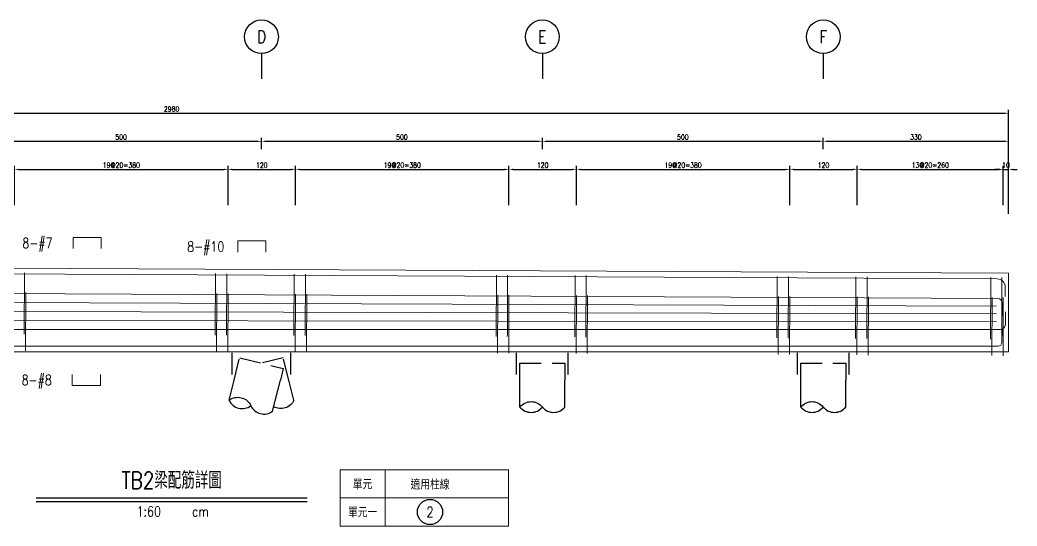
# Model space of a CAD drawing. Extents: x -4754 to 4976, y -19960 to 3841.
# Drawn here: x 955 to 2730, y -10710 to -9809 of the extents above; entities that cross this region are included whole.
import ezdxf
from ezdxf.enums import TextEntityAlignment as Align

# ---------------------------------------------------------------- set-up
doc = ezdxf.new("R2010")
doc.units = 0
doc.header["$LTSCALE"] = 3
doc.linetypes.add('DASHED', pattern=[19.05, 12.7, -6.35])
doc.layers.get('0').update_dxf_attribs({"linetype": 'CONTINUOUS'})
doc.layers.add('HB_0', color=7, linetype='CONTINUOUS', transparency=0.5)
for name, color, linetype in [('HB_DIM', 1, 'CONTINUOUS'), ('HB_SYMBOLS', 7, 'CONTINUOUS'), ('HB_TXT_CTEXT', 2, 'CONTINUOUS'), ('鋼筋', 3, 'CONTINUOUS')]:
    doc.layers.add(name, color=color, linetype=linetype)
doc.styles.get("Standard").update_dxf_attribs({"font": 'ROMANS.shx', "width": 0.8, "bigfont": 'chineset.shx'})
doc.dimstyles.new('30', dxfattribs={"dimscale": 3, "dimtxt": 3, "dimasz": 2.5, "dimexe": 2, "dimexo": 2, "dimgap": 1, "dimtad": 1, "dimdsep": 46, "dimtxsty": 'Standard', "dimcen": 0, "dimclrd": 256, "dimclre": 256, "dimclrt": 2, "dimadec": 0, "dimazin": 0, "dimtfac": 1, "dimtix": 1, "dimtmove": 2, "dimatfit": 3, "dimfxl": 1, "dimtolj": 1, "dimtzin": 0, "dimarcsym": 0})

# ---------------------------------------------------------------- blocks, each defined once
blk = doc.blocks.new('pile_racked_Transverse')
at = {"layer": 'HB_0', "color": 252, "linetype": 'DASHED'}
for p, q in [((-52.2, -40), (-52.2, 0)), ((52.2, -40), (52.2, 0))]:
    blk.add_line(p, q, dxfattribs=at)
at = {"layer": 'HB_0', "linetype": 'Continuous'}
for p, q in [((-57.7, -86), (-48.7, -50)), ((19.9, -105.4), (33.7, -50)), ((57.7, -86), (48.7, -50))]:
    blk.add_line(p, q, dxfattribs=at)
at = {"layer": 'HB_0', "color": 252, "linetype": 'DASHED'}
for points in [[(-48.7, -50), (-38.8, -10.3), (38.8, -29.7), (33.7, -50)], [(48.7, -50), (38.8, -10.3), (0, -20)]]:
    blk.add_lwpolyline(points, dxfattribs=at)
at = {"layer": 'HB_0', "linetype": 'Continuous'}
for points in [[(-57.7, -86, -0.48), (-18.9, -95.7, 0.48), (19.9, -105.4, 0.48)], [(-57.7, -86, 0.48), (-18.9, -95.7, 0.48)], [(57.7, -86, -0.439137), (21.8, -97.6, -0.439137)]]:
    blk.add_lwpolyline(points, format="xyb", dxfattribs=at)
blk = doc.blocks.new('pile_vertical')
at = {"color": 252, "linetype": 'DASHED'}
for p, q in [((-46, -40), (-46, 0)), ((46, -40), (46, 0))]:
    blk.add_line(p, q, dxfattribs=at)
at = {"linetype": 'Continuous'}
for p, q in [((-40, -98.1), (-40, -50)), ((40, -98.1), (40, -50))]:
    blk.add_line(p, q, dxfattribs=at)
at = {"color": 252, "linetype": 'DASHED'}
blk.add_lwpolyline([(-40, -50), (-40, -20), (40, -20), (40, -50)], dxfattribs=at)
at = {"linetype": 'Continuous'}
for points in [[(-40, -98.1, -0.48), (0, -98.1, 0.48), (40, -98.1, 0.48)], [(-40, -98.1, 0.48), (0, -98.1, 0.48)]]:
    blk.add_lwpolyline(points, format="xyb", dxfattribs=at)
blk = doc.blocks.new('line_guide')
at = {"color": 4, "linetype": 'Continuous'}
blk.add_line((0, 0), (0, -45), dxfattribs=at)
blk.add_circle((0, 30), 30, dxfattribs=at)
at = {"color": 4, "linetype": 'Continuous', "width": 0.8}
blk.add_attdef('A', text='', height=22.5, dxfattribs=at).set_placement((0, 30), align=Align.MIDDLE)
blk = doc.blocks.new('title_beam')
at = {"color": 3, "linetype": 'Continuous'}
blk.add_line((-241.2, 0), (241.2, 0), dxfattribs=at)
at = {"color": 1, "linetype": 'Continuous'}
blk.add_line((-241.2, -6), (241.2, -6), dxfattribs=at)
at = {"color": 3, "linetype": 'Continuous', "width": 0.8}
blk.add_attdef('TITLE', text='', height=30, dxfattribs=at).set_placement((0, 33), align=Align.MIDDLE)
at = {"linetype": 'Continuous', "width": 0.8}
blk.add_attdef('SCALE', text='', height=18, dxfattribs=at).set_placement((-40.6, -24), align=Align.MIDDLE)
blk.add_attdef('CM', (36.5, -33), '', height=18, dxfattribs=at)
blk = doc.blocks.new('line_tag')
at = {"layer": 'HB_SYMBOLS', "color": 4, "linetype": 'Continuous'}
blk.add_circle((0, 0), 22.5, dxfattribs=at)
at = {"color": 4, "linetype": 'Continuous', "width": 0.8}
blk.add_attdef('A', text='', height=18, dxfattribs=at).set_placement((0, 0), align=Align.MIDDLE)
blk = doc.blocks.new('*D274')
at = {"layer": 'HB_DIM', "linetype": 'Continuous', "lineweight": -2}
for p, q in [((945.1, -10138.8), (945.1, -10068.8)), ((952.6, -10074.8), (1317.6, -10074.8)), ((1325.1, -10138.8), (1325.1, -10068.8))]:
    blk.add_line(p, q, dxfattribs=at)
at = {"layer": 'HB_DIM'}
for points in [[(952.6, -10073.6), (952.6, -10076.1), (945.1, -10074.8)], [(1317.6, -10076.1), (1317.6, -10073.6), (1325.1, -10074.8)]]:
    blk.add_solid(points, dxfattribs=at)
at = {"layer": 'HB_DIM', "color": 2, "linetype": 'Continuous', "insert": (1135.1, -10067.3), "char_height": 9, "attachment_point": 5, "rotation": 0}
blk.add_mtext('\\A1;19@20=380', dxfattribs=at)
blk = doc.blocks.new('*D275')
at = {"layer": 'HB_DIM', "linetype": 'Continuous', "lineweight": -2}
for p, q in [((1325.1, -10138.8), (1325.1, -10068.8)), ((1332.6, -10074.8), (1437.6, -10074.8)), ((1445.1, -10138.8), (1445.1, -10068.8))]:
    blk.add_line(p, q, dxfattribs=at)
at = {"layer": 'HB_DIM'}
for points in [[(1332.6, -10073.6), (1332.6, -10076.1), (1325.1, -10074.8)], [(1437.6, -10076.1), (1437.6, -10073.6), (1445.1, -10074.8)]]:
    blk.add_solid(points, dxfattribs=at)
at = {"layer": 'HB_DIM', "color": 2, "linetype": 'Continuous', "insert": (1385.1, -10067.3), "char_height": 9, "attachment_point": 5, "rotation": 0}
blk.add_mtext('\\A1;120', dxfattribs=at)
blk = doc.blocks.new('*D276')
at = {"layer": 'HB_DIM', "linetype": 'Continuous', "lineweight": -2}
for p, q in [((1445.1, -10138.8), (1445.1, -10068.8)), ((1452.6, -10074.8), (1817.6, -10074.8)), ((1825.1, -10138.8), (1825.1, -10068.8))]:
    blk.add_line(p, q, dxfattribs=at)
at = {"layer": 'HB_DIM'}
for points in [[(1452.6, -10073.6), (1452.6, -10076.1), (1445.1, -10074.8)], [(1817.6, -10076.1), (1817.6, -10073.6), (1825.1, -10074.8)]]:
    blk.add_solid(points, dxfattribs=at)
at = {"layer": 'HB_DIM', "color": 2, "linetype": 'Continuous', "insert": (1635.1, -10067.3), "char_height": 9, "attachment_point": 5, "rotation": 0}
blk.add_mtext('\\A1;19@20=380', dxfattribs=at)
blk = doc.blocks.new('*D277')
at = {"layer": 'HB_DIM', "linetype": 'Continuous', "lineweight": -2}
for p, q in [((1825.1, -10138.8), (1825.1, -10068.8)), ((1832.6, -10074.8), (1937.6, -10074.8)), ((1945.1, -10138.8), (1945.1, -10068.8))]:
    blk.add_line(p, q, dxfattribs=at)
at = {"layer": 'HB_DIM'}
for points in [[(1832.6, -10073.6), (1832.6, -10076.1), (1825.1, -10074.8)], [(1937.6, -10076.1), (1937.6, -10073.6), (1945.1, -10074.8)]]:
    blk.add_solid(points, dxfattribs=at)
at = {"layer": 'HB_DIM', "color": 2, "linetype": 'Continuous', "insert": (1885.1, -10067.3), "char_height": 9, "attachment_point": 5, "rotation": 0}
blk.add_mtext('\\A1;120', dxfattribs=at)
blk = doc.blocks.new('*D278')
at = {"layer": 'HB_DIM', "linetype": 'Continuous', "lineweight": -2}
for p, q in [((1945.1, -10138.8), (1945.1, -10068.8)), ((1952.6, -10074.8), (2317.5, -10074.8)), ((2325, -10138.8), (2325, -10068.8))]:
    blk.add_line(p, q, dxfattribs=at)
at = {"layer": 'HB_DIM'}
for points in [[(1952.6, -10073.6), (1952.6, -10076.1), (1945.1, -10074.8)], [(2317.5, -10076.1), (2317.5, -10073.6), (2325, -10074.8)]]:
    blk.add_solid(points, dxfattribs=at)
at = {"layer": 'HB_DIM', "color": 2, "linetype": 'Continuous', "insert": (2135.1, -10067.3), "char_height": 9, "attachment_point": 5, "rotation": 0}
blk.add_mtext('\\A1;19@20=380', dxfattribs=at)
blk = doc.blocks.new('*D279')
at = {"layer": 'HB_DIM', "linetype": 'Continuous', "lineweight": -2}
for p, q in [((2325, -10138.8), (2325, -10068.8)), ((2332.5, -10074.8), (2437.5, -10074.8)), ((2445, -10138.8), (2445, -10068.8))]:
    blk.add_line(p, q, dxfattribs=at)
at = {"layer": 'HB_DIM'}
for points in [[(2332.5, -10073.6), (2332.5, -10076.1), (2325, -10074.8)], [(2437.5, -10076.1), (2437.5, -10073.6), (2445, -10074.8)]]:
    blk.add_solid(points, dxfattribs=at)
at = {"layer": 'HB_DIM', "color": 2, "linetype": 'Continuous', "insert": (2385, -10067.3), "char_height": 9, "attachment_point": 5, "rotation": 0}
blk.add_mtext('\\A1;120', dxfattribs=at)
blk = doc.blocks.new('*D280')
at = {"layer": 'HB_DIM', "linetype": 'Continuous', "lineweight": -2}
for p, q in [((2445, -10138.8), (2445, -10068.8)), ((2452.5, -10074.8), (2697.5, -10074.8)), ((2705, -10138.8), (2705, -10068.8))]:
    blk.add_line(p, q, dxfattribs=at)
at = {"layer": 'HB_DIM'}
for points in [[(2452.5, -10073.6), (2452.5, -10076.1), (2445, -10074.8)], [(2697.5, -10076.1), (2697.5, -10073.6), (2705, -10074.8)]]:
    blk.add_solid(points, dxfattribs=at)
at = {"layer": 'HB_DIM', "color": 2, "linetype": 'Continuous', "insert": (2575, -10067.3), "char_height": 9, "attachment_point": 5, "rotation": 0}
blk.add_mtext('\\A1;13@20=260', dxfattribs=at)
blk = doc.blocks.new('*D281')
at = {"layer": 'HB_DIM', "linetype": 'Continuous', "lineweight": -2}
for p, q in [((2697.5, -10074.8), (2690, -10074.8)), ((2705, -10138.8), (2705, -10068.8)), ((2705, -10074.8), (2714.6, -10074.8)), ((2714.6, -10138.8), (2714.6, -10068.8)), ((2722.1, -10074.8), (2729.6, -10074.8))]:
    blk.add_line(p, q, dxfattribs=at)
at = {"layer": 'HB_DIM'}
for points in [[(2697.5, -10076.1), (2697.5, -10073.6), (2705, -10074.8)], [(2722.1, -10073.6), (2722.1, -10076.1), (2714.6, -10074.8)]]:
    blk.add_solid(points, dxfattribs=at)
at = {"layer": 'HB_DIM', "color": 2, "linetype": 'Continuous', "insert": (2709.8, -10067.3), "char_height": 9, "attachment_point": 5, "rotation": 0}
blk.add_mtext('\\A1;10', dxfattribs=at)
blk = doc.blocks.new('*D282')
at = {"layer": 'HB_DIM', "linetype": 'Continuous', "lineweight": -2}
for p, q in [((-265.4, -10138.8), (-265.4, -9968.8)), ((-257.9, -9974.8), (2707.1, -9974.8)), ((2714.6, -10153.8), (2714.6, -9968.8))]:
    blk.add_line(p, q, dxfattribs=at)
at = {"layer": 'HB_DIM'}
for points in [[(-257.9, -9973.6), (-257.9, -9976.1), (-265.4, -9974.8)], [(2707.1, -9976.1), (2707.1, -9973.6), (2714.6, -9974.8)]]:
    blk.add_solid(points, dxfattribs=at)
at = {"layer": 'HB_DIM', "color": 2, "linetype": 'Continuous', "insert": (1224.6, -9967.3), "char_height": 9, "attachment_point": 5, "rotation": 0}
blk.add_mtext('\\A1;2980', dxfattribs=at)
blk = doc.blocks.new('*D286')
at = {"layer": 'HB_DIM', "linetype": 'Continuous', "lineweight": -2}
for p, q in [((884.6, -10038.8), (884.6, -10018.8)), ((892.1, -10024.8), (1377.1, -10024.8)), ((1384.6, -10038.8), (1384.6, -10018.8))]:
    blk.add_line(p, q, dxfattribs=at)
at = {"layer": 'HB_DIM'}
for points in [[(892.1, -10023.6), (892.1, -10026.1), (884.6, -10024.8)], [(1377.1, -10026.1), (1377.1, -10023.6), (1384.6, -10024.8)]]:
    blk.add_solid(points, dxfattribs=at)
at = {"layer": 'HB_DIM', "color": 2, "linetype": 'Continuous', "insert": (1134.6, -10017.3), "char_height": 9, "attachment_point": 5, "rotation": 0}
blk.add_mtext('\\A1;500', dxfattribs=at)
blk = doc.blocks.new('*D287')
at = {"layer": 'HB_DIM', "linetype": 'Continuous', "lineweight": -2}
for p, q in [((1384.6, -10038.8), (1384.6, -10018.8)), ((1392.1, -10024.8), (1877.1, -10024.8)), ((1884.6, -10038.8), (1884.6, -10018.8))]:
    blk.add_line(p, q, dxfattribs=at)
at = {"layer": 'HB_DIM'}
for points in [[(1392.1, -10023.6), (1392.1, -10026.1), (1384.6, -10024.8)], [(1877.1, -10026.1), (1877.1, -10023.6), (1884.6, -10024.8)]]:
    blk.add_solid(points, dxfattribs=at)
at = {"layer": 'HB_DIM', "color": 2, "linetype": 'Continuous', "insert": (1634.6, -10017.3), "char_height": 9, "attachment_point": 5, "rotation": 0}
blk.add_mtext('\\A1;500', dxfattribs=at)
blk = doc.blocks.new('*D288')
at = {"layer": 'HB_DIM', "linetype": 'Continuous', "lineweight": -2}
for p, q in [((1884.6, -10038.8), (1884.6, -10018.8)), ((1892.1, -10024.8), (2377.1, -10024.8)), ((2384.6, -10038.8), (2384.6, -10018.8))]:
    blk.add_line(p, q, dxfattribs=at)
at = {"layer": 'HB_DIM'}
for points in [[(1892.1, -10023.6), (1892.1, -10026.1), (1884.6, -10024.8)], [(2377.1, -10026.1), (2377.1, -10023.6), (2384.6, -10024.8)]]:
    blk.add_solid(points, dxfattribs=at)
at = {"layer": 'HB_DIM', "color": 2, "linetype": 'Continuous', "insert": (2134.6, -10017.3), "char_height": 9, "attachment_point": 5, "rotation": 0}
blk.add_mtext('\\A1;500', dxfattribs=at)
blk = doc.blocks.new('*D289')
at = {"layer": 'HB_DIM', "linetype": 'Continuous', "lineweight": -2}
for p, q in [((2384.6, -10038.8), (2384.6, -10018.8)), ((2392.1, -10024.8), (2707.1, -10024.8)), ((2714.6, -10138.8), (2714.6, -10018.8))]:
    blk.add_line(p, q, dxfattribs=at)
at = {"layer": 'HB_DIM'}
for points in [[(2392.1, -10023.6), (2392.1, -10026.1), (2384.6, -10024.8)], [(2707.1, -10026.1), (2707.1, -10023.6), (2714.6, -10024.8)]]:
    blk.add_solid(points, dxfattribs=at)
at = {"layer": 'HB_DIM', "color": 2, "linetype": 'Continuous', "insert": (2549.6, -10017.3), "char_height": 9, "attachment_point": 5, "rotation": 0}
blk.add_mtext('\\A1;330', dxfattribs=at)

msp = doc.modelspace()

# ---------------------------------------------------------------- linework, layer by layer
at = {"layer": 'HB_0', "lineweight": 5}
msp.add_lwpolyline([(-265.427, -10399.802), (-265.427, -10244.802), (2714.573, -10259.802), (2714.573, -10399.802), (-265.427, -10399.802)], dxfattribs=at)
at = {"layer": 'HB_DIM', "color": 1, "linetype": 'Continuous'}
msp.add_lwpolyline([(1224.523, -10262.301, 0, 1.25, 0), (1224.523, -10247.301, 0, 0, 0), (1224.523, -10212.301, 0, 0, 0), (1242.523, -10212.301, 0, 0, 0)], format="xyseb", dxfattribs=at)
at = {"layer": 'HB_TXT_CTEXT', "color": 4, "lineweight": 5, "true_color": 0x00ffff}
for p, q in [((1604.573, -10609.802), (1604.573, -10709.802)), ((1524.573, -10659.802), (1824.573, -10659.802))]:
    msp.add_line(p, q, dxfattribs=at)
msp.add_lwpolyline([(1524.573, -10609.802), (1524.573, -10709.802), (1824.573, -10709.802), (1824.573, -10609.802), (1524.573, -10609.802)], dxfattribs=at)
at = {"layer": 'HB_TXT_CTEXT', "lineweight": 5}
for points in [[(1049.051, -10215.823, -50), (1049.051, -10195.823, -50), (1099.051, -10195.823, -50), (1099.051, -10215.823, -50)], [(1342.523, -10222.301, -38), (1342.523, -10202.301, -38), (1392.523, -10202.301, -38), (1392.523, -10222.301, -38)], [(1047.798, -10439.808, -50), (1047.798, -10459.808, -50), (1097.798, -10459.808, -50), (1097.798, -10439.808, -50)]]:
    msp.add_polyline3d(points, dxfattribs=at)
at = {"layer": '鋼筋', "lineweight": 5}
for p, q in [((-244.987, -10254.905, -38), (2694.033, -10269.698, -38)), ((-244.987, -10254.905, -27.143), (2694.033, -10269.698, -27.143)), ((-244.987, -10254.905, -16.286), (2694.033, -10269.698, -16.286)), ((-244.987, -10254.905, -5.429), (2694.033, -10269.698, -5.429)), ((-244.987, -10254.905, 5.429), (2694.033, -10269.698, 5.429)), ((-244.987, -10254.905, 16.286), (2694.033, -10269.698, 16.286)), ((-244.987, -10254.905, 27.143), (2694.033, -10269.698, 27.143)), ((-244.987, -10254.905, 38), (2694.033, -10269.698, 38)), ((962.743, -10261.942, 40.245), (962.224, -10365.081, 40.245)), ((962.224, -10365.081, -40.245), (962.743, -10261.942, -40.245)), ((962.705, -10269.562, 33.895), (962.743, -10261.942, 33.895)), ((962.743, -10261.942, -33.895), (962.705, -10269.562, -33.895)), ((1302.739, -10263.653, 40.245), (1302.219, -10366.793, 40.245)), ((1302.219, -10366.793, -40.245), (1302.739, -10263.653, -40.245)), ((1302.7, -10271.273, 33.895), (1302.739, -10263.653, 33.895)), ((1302.739, -10263.653, -33.895), (1302.7, -10271.273, -33.895)), ((1322.738, -10263.754, 40.245), (1322.219, -10366.893, 40.245)), ((1322.219, -10366.893, -40.245), (1322.738, -10263.754, -40.245)), ((1322.7, -10271.374, 33.895), (1322.738, -10263.754, 33.895)), ((1322.738, -10263.754, -33.895), (1322.7, -10271.374, -33.895)), ((1442.737, -10264.358, 40.245), (1442.218, -10367.497, 40.245)), ((1442.218, -10367.497, -40.245), (1442.737, -10264.358, -40.245)), ((1442.698, -10271.978, 33.895), (1442.737, -10264.358, 33.895)), ((1442.737, -10264.358, -33.895), (1442.698, -10271.978, -33.895)), ((1462.737, -10264.459, 40.245), (1462.217, -10367.598, 40.245)), ((1462.217, -10367.598, -40.245), (1462.737, -10264.459, -40.245)), ((1462.698, -10272.079, 33.895), (1462.737, -10264.459, 33.895)), ((1462.737, -10264.459, -33.895), (1462.698, -10272.079, -33.895)), ((1802.732, -10266.17, 40.245), (1802.213, -10369.309, 40.245)), ((1802.213, -10369.309, -40.245), (1802.732, -10266.17, -40.245)), ((1802.694, -10273.79, 33.895), (1802.732, -10266.17, 33.895)), ((1802.732, -10266.17, -33.895), (1802.694, -10273.79, -33.895)), ((1822.732, -10266.271, 40.245), (1822.213, -10369.41, 40.245)), ((1822.213, -10369.41, -40.245), (1822.732, -10266.271, -40.245)), ((1822.694, -10273.891, 33.895), (1822.732, -10266.271, 33.895)), ((1822.732, -10266.271, -33.895), (1822.694, -10273.891, -33.895)), ((1942.73, -10266.875, 40.245), (1942.211, -10370.014, 40.245)), ((1942.211, -10370.014, -40.245), (1942.73, -10266.875, -40.245)), ((1942.692, -10274.495, 33.895), (1942.73, -10266.875, 33.895)), ((1942.73, -10266.875, -33.895), (1942.692, -10274.495, -33.895)), ((1962.73, -10266.975, 40.245), (1962.211, -10370.115, 40.245)), ((1962.211, -10370.115, -40.245), (1962.73, -10266.975, -40.245)), ((1962.692, -10274.595, 33.895), (1962.73, -10266.975, 33.895)), ((1962.73, -10266.975, -33.895), (1962.692, -10274.595, -33.895)), ((2302.726, -10268.687, 40.245), (2302.207, -10371.826, 40.245)), ((2302.207, -10371.826, -40.245), (2302.726, -10268.687, -40.245)), ((2302.688, -10276.307, 33.895), (2302.726, -10268.687, 33.895)), ((2302.726, -10268.687, -33.895), (2302.688, -10276.307, -33.895)), ((2322.726, -10268.787, 40.245), (2322.206, -10371.927, 40.245)), ((2322.206, -10371.927, -40.245), (2322.726, -10268.787, -40.245)), ((2322.687, -10276.407, 33.895), (2322.726, -10268.787, 33.895)), ((2322.726, -10268.787, -33.895), (2322.687, -10276.407, -33.895)), ((2442.724, -10269.391, 40.245), (2442.205, -10372.531, 40.245)), ((2442.205, -10372.531, -40.245), (2442.724, -10269.391, -40.245)), ((2442.686, -10277.011, 33.895), (2442.724, -10269.391, 33.895)), ((2442.724, -10269.391, -33.895), (2442.686, -10277.011, -33.895)), ((2462.724, -10269.492, 40.245), (2462.205, -10372.631, 40.245)), ((2462.205, -10372.631, -40.245), (2462.724, -10269.492, -40.245)), ((2462.686, -10277.112, 33.895), (2462.724, -10269.492, 33.895)), ((2462.724, -10269.492, -33.895), (2462.686, -10277.112, -33.895)), ((2682.721, -10270.599, 40.245), (2682.202, -10373.739, 40.245)), ((2682.202, -10373.739, -40.245), (2682.721, -10270.599, -40.245)), ((2682.683, -10278.219, 33.895), (2682.721, -10270.599, 33.895)), ((2682.721, -10270.599, -33.895), (2682.683, -10278.219, -33.895)), ((2702.721, -10270.7, 40.245), (2702.202, -10373.839, 40.245)), ((2702.202, -10373.839, -40.245), (2702.721, -10270.7, -40.245)), ((2702.682, -10278.32, 33.895), (2702.721, -10270.7, 33.895)), ((2702.721, -10270.7, -33.895), (2702.682, -10278.32, -33.895)), ((-245.103, -10289.902, -50), (2695.282, -10304.703, -50)), ((-245.103, -10289.902, -35.714), (2695.282, -10304.703, -35.714)), ((-245.103, -10289.902, -21.429), (2695.282, -10304.703, -21.429)), ((-245.103, -10289.902, -7.143), (2695.282, -10304.703, -7.143)), ((-245.103, -10289.902, 7.143), (2695.282, -10304.703, 7.143)), ((-245.103, -10289.902, 21.429), (2695.282, -10304.703, 21.429)), ((-245.103, -10289.902, 35.714), (2695.282, -10304.703, 35.714)), ((-245.103, -10289.902, 50), (2695.282, -10304.703, 50)), ((2708.45, -10284.261, -38), (2708.364, -10301.381, -38)), ((2708.45, -10284.261, -27.143), (2708.364, -10301.381, -27.143)), ((2708.45, -10284.261, -16.286), (2708.364, -10301.381, -16.286)), ((2708.45, -10284.261, -5.429), (2708.364, -10301.381, -5.429)), ((2708.45, -10284.261, 5.429), (2708.364, -10301.381, 5.429)), ((2708.45, -10284.261, 16.286), (2708.364, -10301.381, 16.286)), ((2708.45, -10284.261, 27.143), (2708.364, -10301.381, 27.143)), ((2708.45, -10284.261, 38), (2708.364, -10301.381, 38)), ((-242.961, -10307.406, -50), (2692.983, -10318.449, -50)), ((-242.961, -10307.406, 50), (2692.983, -10318.449, 50)), ((965.104, -10297.486, 51.745), (964.615, -10394.623, 51.745)), ((964.615, -10394.623, -51.745), (965.104, -10297.486, -51.745)), ((965.066, -10305.106, 45.395), (965.104, -10297.486, 45.395)), ((965.104, -10297.486, -45.395), (965.066, -10305.106, -45.395)), ((1305.1, -10299.197, 51.745), (1304.611, -10396.335, 51.745)), ((1304.611, -10396.335, -51.745), (1305.1, -10299.197, -51.745)), ((1305.061, -10306.817, 45.395), (1305.1, -10299.197, 45.395)), ((1305.1, -10299.197, -45.395), (1305.061, -10306.817, -45.395)), ((1325.099, -10299.298, 51.745), (1324.61, -10396.435, 51.745)), ((1324.61, -10396.435, -51.745), (1325.099, -10299.298, -51.745)), ((1325.061, -10306.918, 45.395), (1325.099, -10299.298, 45.395)), ((1325.099, -10299.298, -45.395), (1325.061, -10306.918, -45.395)), ((1445.098, -10299.902, 51.745), (1444.609, -10397.039, 51.745)), ((1444.609, -10397.039, -51.745), (1445.098, -10299.902, -51.745)), ((1445.06, -10307.522, 45.395), (1445.098, -10299.902, 45.395)), ((1445.098, -10299.902, -45.395), (1445.06, -10307.522, -45.395)), ((1465.098, -10300.003, 51.745), (1464.609, -10397.14, 51.745)), ((1464.609, -10397.14, -51.745), (1465.098, -10300.003, -51.745)), ((1465.059, -10307.623, 45.395), (1465.098, -10300.003, 45.395)), ((1465.098, -10300.003, -45.395), (1465.059, -10307.623, -45.395)), ((1805.093, -10301.714, 51.745), (1804.604, -10398.852, 51.745)), ((1804.604, -10398.852, -51.745), (1805.093, -10301.714, -51.745)), ((1805.055, -10309.334, 45.395), (1805.093, -10301.714, 45.395)), ((1805.093, -10301.714, -45.395), (1805.055, -10309.334, -45.395)), ((1825.093, -10301.815, 51.745), (1824.604, -10398.952, 51.745)), ((1824.604, -10398.952, -51.745), (1825.093, -10301.815, -51.745)), ((1825.055, -10309.435, 45.395), (1825.093, -10301.815, 45.395)), ((1825.093, -10301.815, -45.395), (1825.055, -10309.435, -45.395)), ((1945.092, -10302.419, 51.745), (1944.603, -10399.556, 51.745)), ((1944.603, -10399.556, -51.745), (1945.092, -10302.419, -51.745)), ((1945.053, -10310.039, 45.395), (1945.092, -10302.419, 45.395)), ((1945.092, -10302.419, -45.395), (1945.053, -10310.039, -45.395)), ((1965.091, -10302.519, 51.745), (1964.602, -10399.657, 51.745)), ((1964.602, -10399.657, -51.745), (1965.091, -10302.519, -51.745)), ((1965.053, -10310.139, 45.395), (1965.091, -10302.519, 45.395)), ((1965.091, -10302.519, -45.395), (1965.053, -10310.139, -45.395)), ((2305.087, -10304.231, 51.745), (2304.598, -10401.368, 51.745)), ((2304.598, -10401.368, -51.745), (2305.087, -10304.231, -51.745)), ((2305.049, -10311.851, 45.395), (2305.087, -10304.231, 45.395)), ((2305.087, -10304.231, -45.395), (2305.049, -10311.851, -45.395)), ((2325.087, -10304.331, 51.745), (2324.598, -10401.469, 51.745)), ((2324.598, -10401.469, -51.745), (2325.087, -10304.331, -51.745)), ((2325.048, -10311.951, 45.395), (2325.087, -10304.331, 45.395)), ((2325.087, -10304.331, -45.395), (2325.048, -10311.951, -45.395)), ((2445.085, -10304.935, 51.745), (2444.596, -10402.073, 51.745)), ((2444.596, -10402.073, -51.745), (2445.085, -10304.935, -51.745)), ((2445.047, -10312.555, 45.395), (2445.085, -10304.935, 45.395)), ((2445.085, -10304.935, -45.395), (2445.047, -10312.555, -45.395)), ((2465.085, -10305.036, 51.745), (2464.596, -10402.174, 51.745)), ((2464.596, -10402.174, -51.745), (2465.085, -10305.036, -51.745)), ((2465.047, -10312.656, 45.395), (2465.085, -10305.036, 45.395)), ((2465.085, -10305.036, -45.395), (2465.047, -10312.656, -45.395)), ((2685.082, -10306.144, 51.745), (2684.593, -10403.281, 51.745)), ((2684.593, -10403.281, -51.745), (2685.082, -10306.144, -51.745)), ((2685.044, -10313.763, 45.395), (2685.082, -10306.144, 45.395)), ((2685.082, -10306.144, -45.395), (2685.044, -10313.763, -45.395)), ((2703.013, -10312.512, -50), (2702.895, -10335.852, -50)), ((2703.013, -10312.512, -35.714), (2702.895, -10335.852, -35.714)), ((2703.013, -10312.512, -21.429), (2702.895, -10335.852, -21.429)), ((2703.013, -10312.512, -7.143), (2702.895, -10335.852, -7.143)), ((2703.013, -10312.512, 7.143), (2702.895, -10335.852, 7.143)), ((2703.013, -10312.512, 21.429), (2702.895, -10335.852, 21.429)), ((2703.013, -10312.512, 35.714), (2702.895, -10335.852, 35.714)), ((2703.013, -10312.512, 50), (2702.895, -10335.852, 50)), ((2705.082, -10306.244, 51.745), (2704.593, -10403.382, 51.745)), ((2704.593, -10403.382, -51.745), (2705.082, -10306.244, -51.745)), ((2705.044, -10313.864, 45.395), (2705.082, -10306.244, 45.395)), ((2705.082, -10306.244, -45.395), (2705.044, -10313.864, -45.395)), ((-243.049, -10324.898, -50), (2692.906, -10332.206, -50)), ((-243.049, -10324.898, 50), (2692.906, -10332.206, 50)), ((2708.819, -10350.927, -50), (2708.932, -10328.502, -50)), ((2708.819, -10350.927, -35.714), (2708.932, -10328.502, -35.714)), ((2708.819, -10350.927, -21.429), (2708.932, -10328.502, -21.429)), ((2708.819, -10350.927, -7.143), (2708.932, -10328.502, -7.143)), ((2708.819, -10350.927, 7.143), (2708.932, -10328.502, 7.143)), ((2708.819, -10350.927, 21.429), (2708.932, -10328.502, 21.429)), ((2708.819, -10350.927, 35.714), (2708.932, -10328.502, 35.714)), ((2708.819, -10350.927, 50), (2708.932, -10328.502, 50)), ((-243.137, -10342.39, -50), (2692.825, -10345.964, -50)), ((-243.137, -10342.39, 50), (2692.825, -10345.964, 50)), ((-250.29, -10359.832, -50), (2699.93, -10359.772, -50)), ((-250.29, -10359.832, -35.714), (2699.93, -10359.772, -35.714)), ((-250.29, -10359.832, -21.429), (2699.93, -10359.772, -21.429)), ((-250.29, -10359.832, -7.143), (2699.93, -10359.772, -7.143)), ((-250.29, -10359.832, 7.143), (2699.93, -10359.772, 7.143)), ((-250.29, -10359.832, 21.429), (2699.93, -10359.772, 21.429)), ((-250.29, -10359.832, 35.714), (2699.93, -10359.772, 35.714)), ((-250.29, -10359.832, 50), (2699.93, -10359.772, 50)), ((2702.657, -10383.09, -50), (2702.78, -10358.787, -50)), ((2702.657, -10383.09, -35.714), (2702.78, -10358.787, -35.714)), ((2702.657, -10383.09, -21.429), (2702.78, -10358.787, -21.429)), ((2702.657, -10383.09, -7.143), (2702.78, -10358.787, -7.143)), ((2702.657, -10383.09, 7.143), (2702.78, -10358.787, 7.143)), ((2702.657, -10383.09, 21.429), (2702.78, -10358.787, 21.429)), ((2702.657, -10383.09, 35.714), (2702.78, -10358.787, 35.714)), ((2702.657, -10383.09, 50), (2702.78, -10358.787, 50)), ((962.208, -10368.256, 37.07), (962.208, -10368.256, -37.07)), ((1302.203, -10369.968, 37.07), (1302.203, -10369.968, -37.07)), ((1322.203, -10370.068, 37.07), (1322.203, -10370.068, -37.07)), ((1442.202, -10370.672, 37.07), (1442.202, -10370.672, -37.07)), ((1462.201, -10370.773, 37.07), (1462.201, -10370.773, -37.07)), ((1802.197, -10372.484, 37.07), (1802.197, -10372.484, -37.07)), ((1822.197, -10372.585, 37.07), (1822.197, -10372.585, -37.07)), ((1942.195, -10373.189, 37.07), (1942.195, -10373.189, -37.07)), ((1962.195, -10373.29, 37.07), (1962.195, -10373.29, -37.07)), ((2302.191, -10375.001, 37.07), (2302.191, -10375.001, -37.07)), ((2322.19, -10375.102, 37.07), (2322.19, -10375.102, -37.07)), ((2442.189, -10375.706, 37.07), (2442.189, -10375.706, -37.07)), ((2462.189, -10375.806, 37.07), (2462.189, -10375.806, -37.07)), ((2682.186, -10376.914, 37.07), (2682.186, -10376.914, -37.07)), ((2702.186, -10377.014, 37.07), (2702.186, -10377.014, -37.07)), ((-246.657, -10389.862, -50), (2695.973, -10389.742, -50)), ((-246.657, -10389.862, -35.714), (2695.973, -10389.742, -35.714)), ((-246.657, -10389.862, -21.429), (2695.973, -10389.742, -21.429)), ((-246.657, -10389.862, -7.143), (2695.973, -10389.742, -7.143)), ((-246.657, -10389.862, 7.143), (2695.973, -10389.742, 7.143)), ((-246.657, -10389.862, 21.429), (2695.973, -10389.742, 21.429)), ((-246.657, -10389.862, 35.714), (2695.973, -10389.742, 35.714)), ((-246.657, -10389.862, 50), (2695.973, -10389.742, 50)), ((964.599, -10397.798, 48.57), (964.599, -10397.798, -48.57)), ((1304.595, -10399.51, 48.57), (1304.595, -10399.51, -48.57)), ((1324.594, -10399.61, 48.57), (1324.594, -10399.61, -48.57)), ((1444.593, -10400.214, 48.57), (1444.593, -10400.214, -48.57)), ((1464.593, -10400.315, 48.57), (1464.593, -10400.315, -48.57)), ((1804.588, -10402.027, 48.57), (1804.588, -10402.027, -48.57)), ((1824.588, -10402.127, 48.57), (1824.588, -10402.127, -48.57)), ((1944.587, -10402.731, 48.57), (1944.587, -10402.731, -48.57)), ((1964.586, -10402.832, 48.57), (1964.586, -10402.832, -48.57)), ((2304.582, -10404.543, 48.57), (2304.582, -10404.543, -48.57)), ((2324.582, -10404.644, 48.57), (2324.582, -10404.644, -48.57)), ((2444.58, -10405.248, 48.57), (2444.58, -10405.248, -48.57)), ((2464.58, -10405.349, 48.57), (2464.58, -10405.349, -48.57)), ((2684.577, -10406.456, 48.57), (2684.577, -10406.456, -48.57)), ((2704.577, -10406.557, 48.57), (2704.577, -10406.557, -48.57))]:
    msp.add_line(p, q, dxfattribs=at)
at = {"layer": '鋼筋', "lineweight": 5, "extrusion": (0.999987, -0.005033, 0)}
for centre, start, end in [((-10256.966, 37.07, 1014.384), 270, 90), ((-10256.966, -37.07, 1014.384), 270, 90), ((-10256.966, 37.07, 1354.384), 270, 90), ((-10256.966, -37.07, 1354.384), 270, 90), ((-10256.966, 37.07, 1374.384), 270, 90), ((-10256.966, -37.07, 1374.384), 270, 90), ((-10256.966, 37.07, 1494.384), 270, 90), ((-10256.966, -37.07, 1494.384), 270, 90), ((-10256.966, 37.07, 1514.384), 270, 90), ((-10256.966, -37.07, 1514.384), 270, 90), ((-10256.966, 37.07, 1854.384), 270, 90), ((-10256.966, -37.07, 1854.384), 270, 90), ((-10256.966, 37.07, 1874.384), 270, 90), ((-10256.966, -37.07, 1874.384), 270, 90), ((-10256.966, 37.07, 1994.384), 270, 90), ((-10256.966, -37.07, 1994.384), 270, 90), ((-10256.966, 37.07, 2014.384), 270, 90), ((-10256.966, -37.07, 2014.384), 270, 90), ((-10256.966, 37.07, 2354.384), 270, 90), ((-10256.966, -37.07, 2354.384), 270, 90), ((-10256.966, 37.07, 2374.384), 270, 90), ((-10256.966, -37.07, 2374.384), 270, 90), ((-10256.966, 37.07, 2494.384), 270, 90), ((-10256.966, -37.07, 2494.384), 270, 90), ((-10256.966, 37.07, 2514.384), 270, 90), ((-10256.966, -37.07, 2514.384), 270, 90), ((-10256.966, 37.07, 2734.384), 270, 90), ((-10256.966, -37.07, 2734.384), 270, 90), ((-10256.966, 37.07, 2754.384), 270, 90), ((-10256.966, -37.07, 2754.384), 270, 90), ((-10292.498, 48.57, 1016.924), 270, 90), ((-10292.498, -48.57, 1016.924), 270, 90), ((-10292.498, 48.57, 1356.924), 270, 90), ((-10292.498, -48.57, 1356.924), 270, 90), ((-10292.498, 48.57, 1376.924), 270, 90), ((-10292.498, -48.57, 1376.924), 270, 90), ((-10292.498, 48.57, 1496.924), 270, 90), ((-10292.498, -48.57, 1496.924), 270, 90), ((-10292.498, 48.57, 1516.924), 270, 90), ((-10292.498, -48.57, 1516.924), 270, 90), ((-10292.498, 48.57, 1856.924), 270, 90), ((-10292.498, -48.57, 1856.924), 270, 90), ((-10292.498, 48.57, 1876.924), 270, 90), ((-10292.498, -48.57, 1876.924), 270, 90), ((-10292.498, 48.57, 1996.924), 270, 90), ((-10292.498, -48.57, 1996.924), 270, 90), ((-10292.498, 48.57, 2016.924), 270, 90), ((-10292.498, -48.57, 2016.924), 270, 90), ((-10292.498, 48.57, 2356.924), 270, 90), ((-10292.498, -48.57, 2356.924), 270, 90), ((-10292.498, 48.57, 2376.924), 270, 90), ((-10292.498, -48.57, 2376.924), 270, 90), ((-10292.498, 48.57, 2496.924), 270, 90), ((-10292.498, -48.57, 2496.924), 270, 90), ((-10292.498, 48.57, 2516.924), 270, 90), ((-10292.498, -48.57, 2516.924), 270, 90), ((-10292.498, 48.57, 2736.924), 270, 90), ((-10292.498, -48.57, 2736.924), 270, 90), ((-10292.498, 48.57, 2756.924), 270, 90), ((-10292.498, -48.57, 2756.924), 270, 90), ((-10360.107, 37.07, 1014.384), 90, 180), ((-10360.107, -37.07, 1014.384), 180, 270), ((-10360.107, 37.07, 1354.384), 90, 180), ((-10360.107, -37.07, 1354.384), 180, 270), ((-10360.107, 37.07, 1374.384), 90, 180), ((-10360.107, -37.07, 1374.384), 180, 270), ((-10360.107, 37.07, 1494.384), 90, 180), ((-10360.107, -37.07, 1494.384), 180, 270), ((-10360.107, 37.07, 1514.384), 90, 180), ((-10360.107, -37.07, 1514.384), 180, 270), ((-10360.107, 37.07, 1854.384), 90, 180), ((-10360.107, -37.07, 1854.384), 180, 270), ((-10360.107, 37.07, 1874.384), 90, 180), ((-10360.107, -37.07, 1874.384), 180, 270), ((-10360.107, 37.07, 1994.384), 90, 180), ((-10360.107, -37.07, 1994.384), 180, 270), ((-10360.107, 37.07, 2014.384), 90, 180), ((-10360.107, -37.07, 2014.384), 180, 270), ((-10360.107, 37.07, 2354.384), 90, 180), ((-10360.107, -37.07, 2354.384), 180, 270), ((-10360.107, 37.07, 2374.384), 90, 180), ((-10360.107, -37.07, 2374.384), 180, 270), ((-10360.107, 37.07, 2494.384), 90, 180), ((-10360.107, -37.07, 2494.384), 180, 270), ((-10360.107, 37.07, 2514.384), 90, 180), ((-10360.107, -37.07, 2514.384), 180, 270), ((-10360.107, 37.07, 2734.384), 90, 180), ((-10360.107, -37.07, 2734.384), 180, 270), ((-10360.107, 37.07, 2754.384), 90, 180), ((-10360.107, -37.07, 2754.384), 180, 270), ((-10389.636, 48.57, 1016.924), 90, 180), ((-10389.636, -48.57, 1016.924), 180, 270), ((-10389.636, 48.57, 1356.924), 90, 180), ((-10389.636, -48.57, 1356.924), 180, 270), ((-10389.636, 48.57, 1376.924), 90, 180), ((-10389.636, -48.57, 1376.924), 180, 270), ((-10389.636, 48.57, 1496.924), 90, 180), ((-10389.636, -48.57, 1496.924), 180, 270), ((-10389.636, 48.57, 1516.924), 90, 180), ((-10389.636, -48.57, 1516.924), 180, 270), ((-10389.636, 48.57, 1856.924), 90, 180), ((-10389.636, -48.57, 1856.924), 180, 270), ((-10389.636, 48.57, 1876.924), 90, 180), ((-10389.636, -48.57, 1876.924), 180, 270), ((-10389.636, 48.57, 1996.924), 90, 180), ((-10389.636, -48.57, 1996.924), 180, 270), ((-10389.636, 48.57, 2016.924), 90, 180), ((-10389.636, -48.57, 2016.924), 180, 270), ((-10389.636, 48.57, 2356.924), 90, 180), ((-10389.636, -48.57, 2356.924), 180, 270), ((-10389.636, 48.57, 2376.924), 90, 180), ((-10389.636, -48.57, 2376.924), 180, 270), ((-10389.636, 48.57, 2496.924), 90, 180), ((-10389.636, -48.57, 2496.924), 180, 270), ((-10389.636, 48.57, 2516.924), 90, 180), ((-10389.636, -48.57, 2516.924), 180, 270), ((-10389.636, 48.57, 2736.924), 90, 180), ((-10389.636, -48.57, 2736.924), 180, 270), ((-10389.636, 48.57, 2756.924), 90, 180), ((-10389.636, -48.57, 2756.924), 180, 270)]:
    msp.add_arc(centre, 3.175, start, end, dxfattribs=at)
at = {"layer": '鋼筋', "lineweight": 5, "extrusion": (0, 0, -1)}
for centre, radius, start in [((-2693.96, -10284.188, 38), 14.49, 90.288399), ((-2693.96, -10284.188, 27.143), 14.49, 90.288399), ((-2693.96, -10284.188, 16.286), 14.49, 90.288399), ((-2693.96, -10284.188, 5.429), 14.49, 90.288399), ((-2693.96, -10284.188, -5.429), 14.49, 90.288399), ((-2693.96, -10284.188, -16.286), 14.49, 90.288399), ((-2693.96, -10284.188, -27.143), 14.49, 90.288399), ((-2693.96, -10284.188, -38), 14.49, 90.288399), ((-2695.243, -10312.473, 50), 7.77, 90.288403), ((-2695.243, -10312.473, 35.714), 7.77, 90.288403), ((-2695.243, -10312.473, 21.429), 7.77, 90.288403), ((-2695.243, -10312.473, 7.143), 7.77, 90.288403), ((-2695.243, -10312.473, -7.143), 7.77, 90.288403), ((-2695.243, -10312.473, -21.429), 7.77, 90.288403), ((-2695.243, -10312.473, -35.714), 7.77, 90.288403), ((-2695.243, -10312.473, -50), 7.77, 90.288403)]:
    msp.add_arc(centre, radius, start, 180.288399, dxfattribs=at)
at = {"layer": '鋼筋', "lineweight": 5}
for centre, radius, start in [((2699.929, -10350.882, -50), 8.89, 270.001166), ((2699.929, -10350.882, -35.714), 8.89, 270.001166), ((2699.929, -10350.882, -21.429), 8.89, 270.001166), ((2699.929, -10350.882, -7.143), 8.89, 270.001166), ((2699.929, -10350.882, 7.143), 8.89, 270.001166), ((2699.929, -10350.882, 21.429), 8.89, 270.001166), ((2699.929, -10350.882, 35.714), 8.89, 270.001166), ((2699.929, -10350.882, 50), 8.89, 270.001166), ((2695.972, -10383.057, -50), 6.685, 270.002342), ((2695.972, -10383.057, -35.714), 6.685, 270.002342), ((2695.972, -10383.057, -21.429), 6.685, 270.002342), ((2695.972, -10383.057, -7.143), 6.685, 270.002342), ((2695.972, -10383.057, 7.143), 6.685, 270.002342), ((2695.972, -10383.057, 21.429), 6.685, 270.002342), ((2695.972, -10383.057, 35.714), 6.685, 270.002342), ((2695.972, -10383.057, 50), 6.685, 270.002342)]:
    msp.add_arc(centre, radius, start, 359.711601, dxfattribs=at)

# ---------------------------------------------------------------- block references
at = {"layer": 'HB_0', "linetype": 'Continuous'}
for p, values in [((1384.573, -9868.802), {'A': 'D'}), ((1884.573, -9868.802), {'A': 'E'}), ((2384.573, -9868.802), {'A': 'F'})]:
    msp.add_blockref('line_guide', p, dxfattribs=at).add_auto_attribs(values)
for name, p in [('pile_racked_Transverse', (1384.573, -10399.802)), ('pile_vertical', (1884.573, -10399.802)), ('pile_vertical', (2384.573, -10399.802))]:
    msp.add_blockref(name, p, dxfattribs=at)
at = {"layer": 'HB_TXT_CTEXT', "linetype": 'Continuous'}
for name, p, values in [('title_beam', (1224.573, -10659.802), {'TITLE': 'TB2梁配筋詳圖', 'SCALE': '1:60', 'CM': 'cm'}), ('line_tag', (1684.573, -10684.802), {'A': '2'})]:
    msp.add_blockref(name, p, dxfattribs=at).add_auto_attribs(values)

# ---------------------------------------------------------------- texts
at = {"layer": 'HB_TXT_CTEXT', "linetype": 'Continuous', "width": 0.8}
for s, p in [(' 8-#7', (949.051, -10205.823, -50)), (' 8-#10', (1242.523, -10212.301, -38)), (' 8-#8', (947.798, -10449.808, -50))]:
    msp.add_text(s, height=18, dxfattribs=at).set_placement(p, align=Align.MIDDLE_LEFT)
for s, p in [('單元', (1564.573, -10634.802)), ('適用柱線', (1684.573, -10634.802)), ('單元一', (1564.573, -10684.802))]:
    msp.add_text(s, height=18, dxfattribs=at).set_placement(p, align=Align.MIDDLE)

# ---------------------------------------------------------------- dimensions: what is measured, and where the dimension line sits
at = {"layer": 'HB_DIM', "linetype": 'Continuous'}
for base, p1, p2, picture, middle in [((2714.573, -9974.802), (-265.427, -10144.802), (2714.573, -10159.802), '*D282', (1224.573, -9967.302)), ((1384.573, -10024.802), (884.573, -10044.802, -2489), (1384.573, -10044.802, -1989), '*D286', (1134.573, -10017.302)), ((1884.573, -10024.802), (1384.573, -10044.802, -1989), (1884.573, -10044.802, -1489), '*D287', (1634.573, -10017.302)), ((2384.573, -10024.802), (1884.573, -10044.802, -1489), (2384.573, -10044.802, -989), '*D288', (2134.573, -10017.302)), ((2714.573, -10024.802), (2384.573, -10044.802, -989), (2714.573, -10144.802), '*D289', (2549.573, -10017.302)), ((1445.06, -10074.802), (1325.061, -10144.802, 45.395), (1445.06, -10144.802, 45.395), '*D275', (1385.06, -10067.302)), ((1945.053, -10074.802), (1825.055, -10144.802, 45.395), (1945.053, -10144.802, 45.395), '*D277', (1885.054, -10067.302)), ((2445.047, -10074.802), (2325.048, -10144.802, 45.395), (2445.047, -10144.802, 45.395), '*D279', (2385.048, -10067.302)), ((2714.573, -10074.802), (2705.044, -10144.802, 45.395), (2714.573, -10144.802), '*D281', (2709.808, -10067.302))]:
    dim = msp.add_linear_dim(base=base, p1=p1, p2=p2, angle=0, dimstyle='30', override={"dimdec": 0, "dimpost": '<>'}, dxfattribs=at)
    dim.commit()
    dim.dimension.update_dxf_attribs({"geometry": picture, "text_midpoint": middle})
for base, p1, p2, text, picture, middle in [((1325.061, -10074.802), (945.066, -10144.802, 45.395), (1325.061, -10144.802, 45.395), '19@20=<>', '*D274', (1135.063, -10067.302)), ((1825.055, -10074.802), (1445.06, -10144.802, 45.395), (1825.055, -10144.802, 45.395), '19@20=<>', '*D276', (1635.057, -10067.302)), ((2325.048, -10074.802), (1945.053, -10144.802, 45.395), (2325.048, -10144.802, 45.395), '19@20=<>', '*D278', (2135.051, -10067.302)), ((2705.044, -10074.802), (2445.047, -10144.802, 45.395), (2705.044, -10144.802, 45.395), '13@20=<>', '*D280', (2575.045, -10067.302))]:
    dim = msp.add_linear_dim(base=base, p1=p1, p2=p2, angle=0, text=text, dimstyle='30', override={"dimdec": 0, "dimpost": '<>'}, dxfattribs=at)
    dim.commit()
    dim.dimension.update_dxf_attribs({"geometry": picture, "text_midpoint": middle})

doc.saveas('drawing.dxf')
